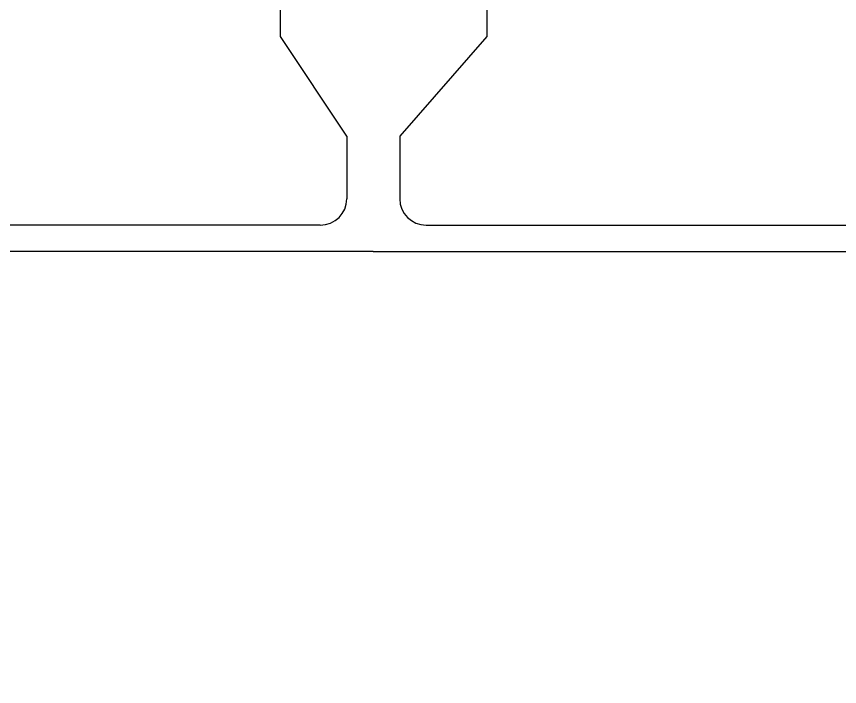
# Model space of a CAD drawing. Extents: x 1225654 to 1325654, y 924838 to 1022543.
# Drawn here: x 1302521 to 1305632, y 998440 to 1000971 of the extents above; entities that cross this region are included whole.
import ezdxf

# ---------------------------------------------------------------- set-up
doc = ezdxf.new("R2010")
doc.units = 13

msp = doc.modelspace()

# ---------------------------------------------------------------- linework, layer by layer
for p, q in [((1303519.4, 1000895.8), (1303519.4, 1002033.4)), ((1304299.5, 1001233.3), (1304299.5, 1000895.8)), ((1303769.9, 1000518.7), (1303519.4, 1000895.8)), ((1304299.5, 1000895.8), (1303969.9, 1000518.7)), ((1303769.9, 1000518.7), (1303769.9, 1000282.6)), ((1303969.9, 1000518.7), (1303969.9, 1000282.6)), ((1303669.9, 1000182.6), (1300508, 1000182.6)), ((1304069.9, 1000182.6), (1307231.8, 1000182.6)), ((1303869.9, 1000082.6), (1300508, 1000082.6)), ((1303869.9, 1000082.6), (1307231.8, 1000082.6))]:
    msp.add_line(p, q)
msp.add_lwpolyline([(1260678.3, 924838.4), (1290630.1, 924838.4, 6.524121)], format="xyb", close=True)
msp.add_lwpolyline([(1260678.3, 924838.4), (1290630.1, 924838.4, 6.524121)], format="xyb", close=True)
for centre, start, end in [((1303669.9, 1000282.6), 270, 0), ((1304069.9, 1000282.6), 180, 270)]:
    msp.add_arc(centre, 100, start, end)

doc.saveas('drawing.dxf')
